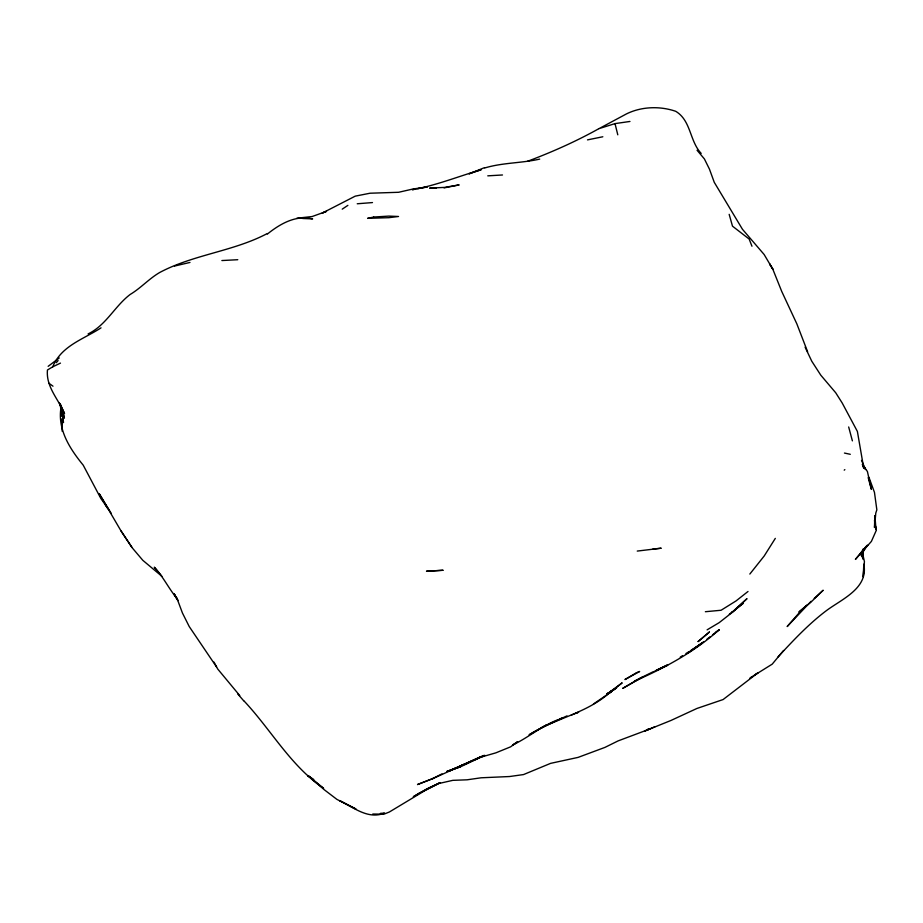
<?xml version="1.0" encoding="UTF-8"?>
<svg xmlns="http://www.w3.org/2000/svg" width="923" height="923" viewBox="0 0 923 923"><rect width="100%" height="100%" fill="white"/><g stroke="black" fill="none" stroke-linecap="round" stroke-linejoin="round"><path stroke-width="1.38" d="M874.796 515.83L874.496 527.518L875.789 513.05L876.85 509.854L874.462 492.363L868.935 477.283M61.068 407.112C57.238 429.426 69.79 448.705 83.232 465.192L100.861 498.501L109.168 510.269M862.059 552.485L861.678 556.719L863.282 550.27M863.132 549L861.044 555.484L866.939 545.401M775.308 538.386L764.209 555.981L749.834 574.06M60.099 403.72L64.529 413.666C58.414 399.013 45.908 387.06 47.442 369.996L52.715 366.823C61.345 345.698 83.589 339.237 101.034 327.85M783.592 650.473L772.216 664.145L755.129 674.794M866.12 546.393L855.402 559.396L871.404 541.397L876.319 530.298L875.523 526.087M56.303 362.681L58.103 360.605M778.031 656.888C793.099 640.643 808.352 624.283 826.073 610.876C841.638 599.131 868.635 588.436 863.824 564.184L863.167 576.863L864.424 561.622L862.613 553.454M799.906 611.972L787.169 626.555L811.029 601.346M802.825 609.042L806.76 605.223L798.96 612.007L810.89 602.2L823.189 590.224L814.224 598.439M733.497 611.407L746.995 598.646L731.777 612.526L743.246 603.273L734.696 610.011M844.222 470.153L844.845 469.622M712.498 634.886L719.167 629.74C694.315 651.996 664.756 667.952 634.355 681.232L642.581 677.136L622.702 688.385L638.37 679.19M607.288 693.831L622.171 682.835L607.945 694.165C584.87 713.779 554.169 718.786 529.11 734.812L546.047 725.178L541.582 727.716L567.01 715.879M267.382 234.05C280.119 223.862 295.787 214.736 312.655 218.889L302.606 218.474M748.011 591.481L736.058 600.919L721.094 610.253L705.368 611.718M729.343 614.222L732.55 611.695M733.266 611.614L719.167 622.656L707.11 629.832M703.614 641.762L688.235 652.723L702.011 643.146L690.508 650.703M715.556 632.532L719.167 629.74M706.949 639.189L710.133 636.732M48.158 366.327L59.257 357.939M517.468 741.873L510.65 746.822L495.836 752.856L479.095 757.679L433.522 778.308L417.565 784.515L433.522 778.308M593.454 704.007L608.476 693.727M342.237 209.152L347.879 205.368M517.584 741.723L512.496 745.103C528.452 737.581 541.905 725.64 558.577 719.49M750.964 677.447L757.968 672.821L723.09 699.553L696.9 708.472L670.975 720.459L644.681 731.074L654.938 726.724M607.403 693.923L616.599 687.889L608.269 693.127M749.649 678.336L751.841 676.917M88.089 333.918C106.041 325.346 114.625 306.332 130.12 294.495C140.7 288.207 148.972 278.758 159.656 272.516C193.53 254.471 233.323 251.471 267.301 233.531M680.263 657.141L682.512 655.699M606.919 694.027L613.795 689.758L610.23 691.673M685.916 653.553L688.212 652.123M481.079 756.56L449.582 770.809M598.635 128.805C575.917 141.484 551.954 152.099 527.587 161.271M432.287 778.77L441.955 773.912M484.794 755.337L461.465 766.355L448.186 771.316L482.498 756.318M484.529 167.64L469.057 173.836L481.114 169.774C458.096 176.466 436.002 185.523 412.327 189.7L415.062 189.203M667.075 665.022L656.784 670.121L667.721 665.183L654.892 670.963M455.281 768.49L460.658 766.655L446.79 771.478L457.612 767.348M639.512 678.474L653.611 671.54M52.715 366.823L60.468 363.108M479.095 757.679L483.975 755.418M607.253 693.923L611.13 692.169L607.184 693.611M474.295 759.883L482.094 756.352M559.569 719.052L562.557 717.713M459.931 766.205L463.854 764.486M576.067 713.214L578.663 712.175L571.21 715.152M629.959 121.455L615.006 123.613L598.992 128.643L626.394 113.944C641.439 106.468 659.98 105.88 675.751 111.314C691.177 120.625 689.469 140.942 701.18 153.414M174.47 266.066L189.976 262.444M484.771 167.963C502.677 162.563 521.587 163.233 539.713 159.091M587.49 139.881L602.834 136.766M444.067 187.9L459.158 184.9L444.517 187.404L429.645 188.119L436.175 188.154M417.784 188.707L427.326 186.965L413.123 188.973L398.598 192.284L370.054 193.219L355.228 196.149L322.185 213.121L326.488 211.367L312.147 216.536L296.86 218.232M647.842 729.066L650.669 728.674L618.087 740.904L604.934 747.399L578.098 757.391L550.593 763.367L523.549 774.57L509.554 776.531L481.16 777.789L467.073 779.808L452.801 780.35L438.771 783.523L425.076 790.515L389.391 811.986L383.91 814.178L372.788 814.028M652.826 549.081L661.214 548.204L637.251 551.077M357.236 203.775L372.477 202.575M487.771 175.843L502.481 174.978M380.438 813.348L384.591 813.105C367.977 819.762 353.936 807.556 339.883 800.806L355.966 809.033L336.883 799.364L324.111 789.626L307.97 775.516L323.638 788.334C290.457 765.721 271.039 729.689 244.007 700.938M221.878 260.551L237.776 259.709M844.441 453.055L850.291 454.301M311.628 778.181L307.832 775.77M307.867 775.816L313.762 779.474M48.884 383.195L52.98 386.183M239.738 695.573L217.724 669.025L213.998 662.103M237.615 693.773L243.672 700.776M697.05 150.241L704.387 158.918L709.464 169.163L714.264 182.327L742.473 229.308L764.129 254.506L772.759 269.055L781.712 291.391L796.849 323.869L807.602 351.732M111.395 513.661L99.188 493.667L121.098 531.048L132.289 547.904L142.823 560.33L161.871 576.287L154.279 567.184C163.209 576.679 168.736 588.539 176.974 598.519L173.916 593.974L177.943 600.573L174.412 594.216M862.601 464.719L867.412 471.515L871.335 489.282L868.185 477.618M216.524 666.914L189.238 626.567L182.442 613.01L177.343 599.35L173.893 593.593M121.098 531.048L131.885 547.351M862.52 464.8L865.566 469.495L861.517 460.392M105.28 504.616L107.414 508.008M805.11 347.198L811.79 361.251L820.801 375.188L835.719 392.771L842.18 402.959L857.386 431.433L863.743 468.226L862.347 464.315M751.957 246.222L749.153 239.045L732.493 226.17L729.17 214.332M59.28 402.59L64.391 418.142L63.006 411.243M848.675 426.968L852.39 440.859M615.006 123.613L617.787 134.816M60.237 403.778L61.356 408.866M874.462 520.48L874.992 523.283M875.535 526.895L875.996 529.548L874.935 515.899M862.474 554.988L863.109 559.188L862.82 549.566M60.918 405.855L61.241 408.416M62.049 408.554L63.456 422.607L62.095 408.808M60.295 404.101L61.426 416.285M61.61 419.007L62.199 431.295M61.656 420.092L61.864 424.972M867.585 545.378L859.601 554.377L867.585 545.378M709.395 632.024L698.123 641.543L709.395 632.024M636.478 672.752L624.94 679.559L639.651 671.471L636.478 672.752M419.423 793.065L413.308 796.745L427.187 788.692L439.948 782.716L419.423 793.065M373.653 217.043L367.596 218.347L388.86 217.69L398.528 216.49L388.837 216.097L373.653 217.043M442.948 570.276L426.541 571.256L442.948 570.276M769.586 263.863L772.759 269.055L769.586 263.863"/></g></svg>
